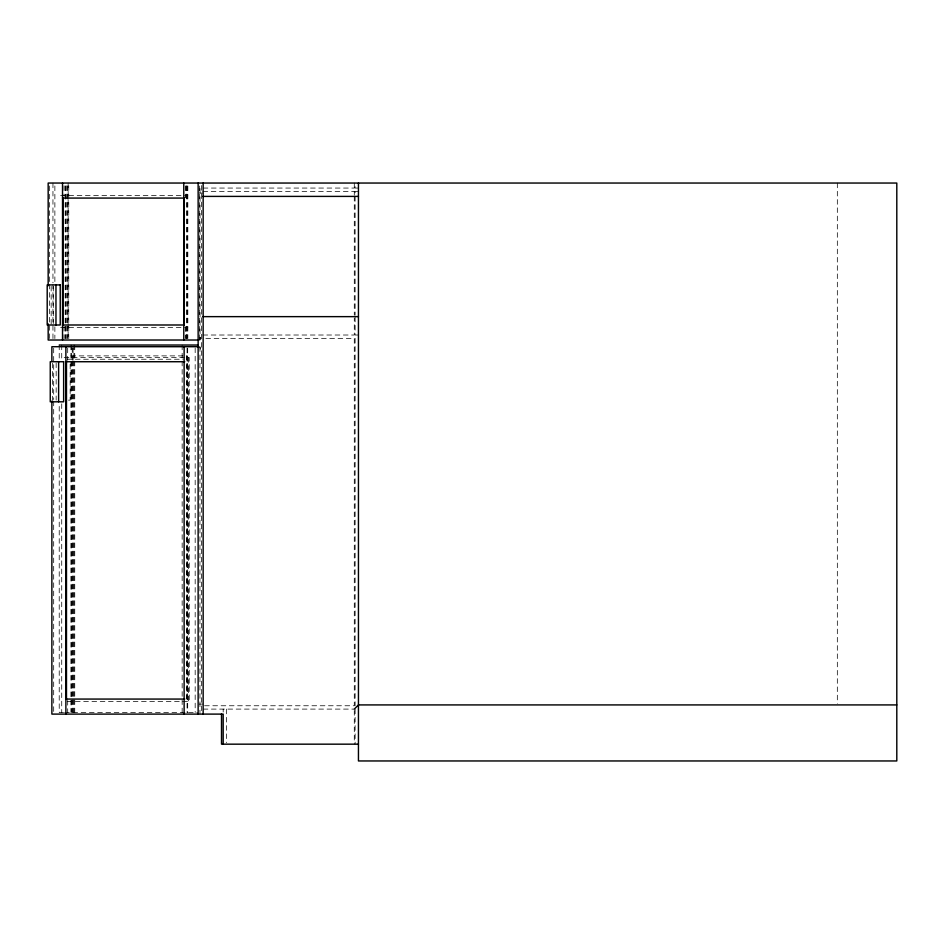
<?xml version="1.0" encoding="UTF-8"?>
<svg xmlns="http://www.w3.org/2000/svg" width="944" height="944" viewBox="0 0 944 944"><rect width="100%" height="100%" fill="white"/><g stroke="black" fill="none" stroke-linecap="round" stroke-linejoin="round"><path stroke-width="0.71" stroke-dasharray="4.72 3.54" d="M203.149 188.057L354.283 188.057M358.449 188.057L355.109 188.057L355.109 185.543M202.936 191.396L354.283 191.396M358.449 191.396L355.109 191.396L355.109 195.148M199.385 193.06L203.149 193.06M60.628 195.561L187.821 195.561M60.628 327.497L187.821 327.497M202.936 335.014L354.283 335.014L354.283 318.057M358.449 335.014L355.109 335.014L355.109 316.641M205.886 338.353L354.283 338.353L354.283 705.758L203.149 705.758M198.134 340.017L200.034 340.017L200.034 185.98M70.906 355.888L187.443 355.888L187.443 699.905L186.605 699.905L186.605 355.888M64.157 357.552L189.237 357.552L189.237 701.581L64.157 701.581M67.095 359.227L183.278 359.227M68.464 400.138L70.163 400.138L70.163 362.921M199.385 704.082L203.149 704.082M203.149 709.097L354.283 709.097M63.555 712.437L59.224 712.437L59.224 403.82M64.617 712.437L197.674 712.437M198.913 346.708L200.258 347.534L200.258 349.209M837.328 183.042L837.328 703.445M355.109 196.399L355.109 315.178M355.109 338.353L355.109 705.758M355.109 709.097L355.109 744.167M354.283 183.042L354.283 195.148M354.283 196.399L354.283 315.178M354.283 710.549L354.283 744.167M226.525 709.097L226.525 742.704M223.185 709.097L223.185 712.012M201.473 185.543L201.473 714.101M200.352 337.515L200.352 339.191M199.951 346.708L199.951 714.101M199.857 337.515L199.857 339.191M199.609 185.98L199.609 340.017M195.172 347.97L195.172 712.437M188.623 357.552L188.623 701.581M187.821 185.98L187.821 338.554M187.679 348.171L187.679 712.637M187.183 185.98L187.16 338.554M187.065 348.171L187.065 712.637M186.664 185.98L186.664 338.554M186.145 185.779L186.145 198.075M186.145 326.353L186.145 338.66M185.508 185.98L185.508 197.709M185.508 326.813L185.508 338.554M182.157 345.032L182.157 360.065M182.157 361.198L182.157 712.437M74.741 345.032L74.741 360.065M74.741 361.198L74.741 712.437M73.903 345.032L73.903 360.065M73.903 361.198L73.903 712.437M73.077 347.97L73.077 360.065M73.077 361.198L73.077 712.437M72.24 347.77L72.24 360.065M72.24 361.198L72.24 712.437M71.732 345.032L71.732 712.437M70.906 345.032L70.906 712.437M68.759 185.779L68.759 338.66M68.133 183.042L68.133 338.554M67.697 348.065L67.697 360.36M67.697 700.436L67.697 712.732M67.496 185.98L67.496 338.554M66.859 185.779L66.859 338.66M65.809 185.98L65.809 338.554M65.171 185.98L65.171 338.554M64.015 185.779L64.015 196.246M64.015 326.353L64.015 338.66M61.726 345.032L61.726 359.723M61.726 403.82L61.726 712.437M59.224 345.032L59.224 359.723M56.156 362.921L56.156 400.138M54.87 185.98L54.87 282.799M54.87 326.813L54.87 338.554M53.69 348.171L53.69 399.607M53.69 401.082L53.69 712.637M53.289 286.339L53.289 323.556M52.958 183.042L52.958 282.799M52.958 284.274L52.958 338.554M52.368 363.169L52.368 400.386M51.165 286.339L51.165 324.996M49.654 185.98L49.654 282.799M49.654 284.274L49.654 338.554"/><path stroke-width="1.42" d="M354.283 709.097L358.449 704.92L896.8 704.92M202.936 196.399L358.449 196.399M62.528 198.075L184.269 198.075M202.936 316.641L358.449 316.641M62.528 324.996L184.269 324.996M198.653 340.017L48.168 340.017L48.168 323.886M59.224 345.032L197.674 345.032M198.547 346.708L51.873 346.708L51.873 361.399M65.879 361.729L184.741 361.729M65.879 699.067L184.741 699.067M358.449 744.167L221.51 744.167L221.51 714.101M358.449 183.042L358.449 760.958L896.8 760.958L896.8 183.042L48.168 183.042L48.168 285.737M223.185 744.167L223.185 714.101L51.873 714.101L51.873 401.082M203.149 183.042L203.149 714.101M198.134 183.042L198.134 714.101M184.269 197.709L184.269 325.35M184.127 346.708L184.127 714.101M183.773 183.042L183.773 340.017M66.481 361.399L66.481 699.41M65.879 346.708L65.879 714.101M63.024 197.709L63.024 325.35M62.528 183.042L62.528 340.017M58.622 361.729L58.622 401.814M55.967 284.911L55.967 324.996M60.239 284.911L47.2 284.911L47.2 324.996L60.239 324.996L60.239 284.911M63.637 361.729L50.256 361.729L50.256 401.814L63.637 401.814L63.637 361.729"/></g></svg>
